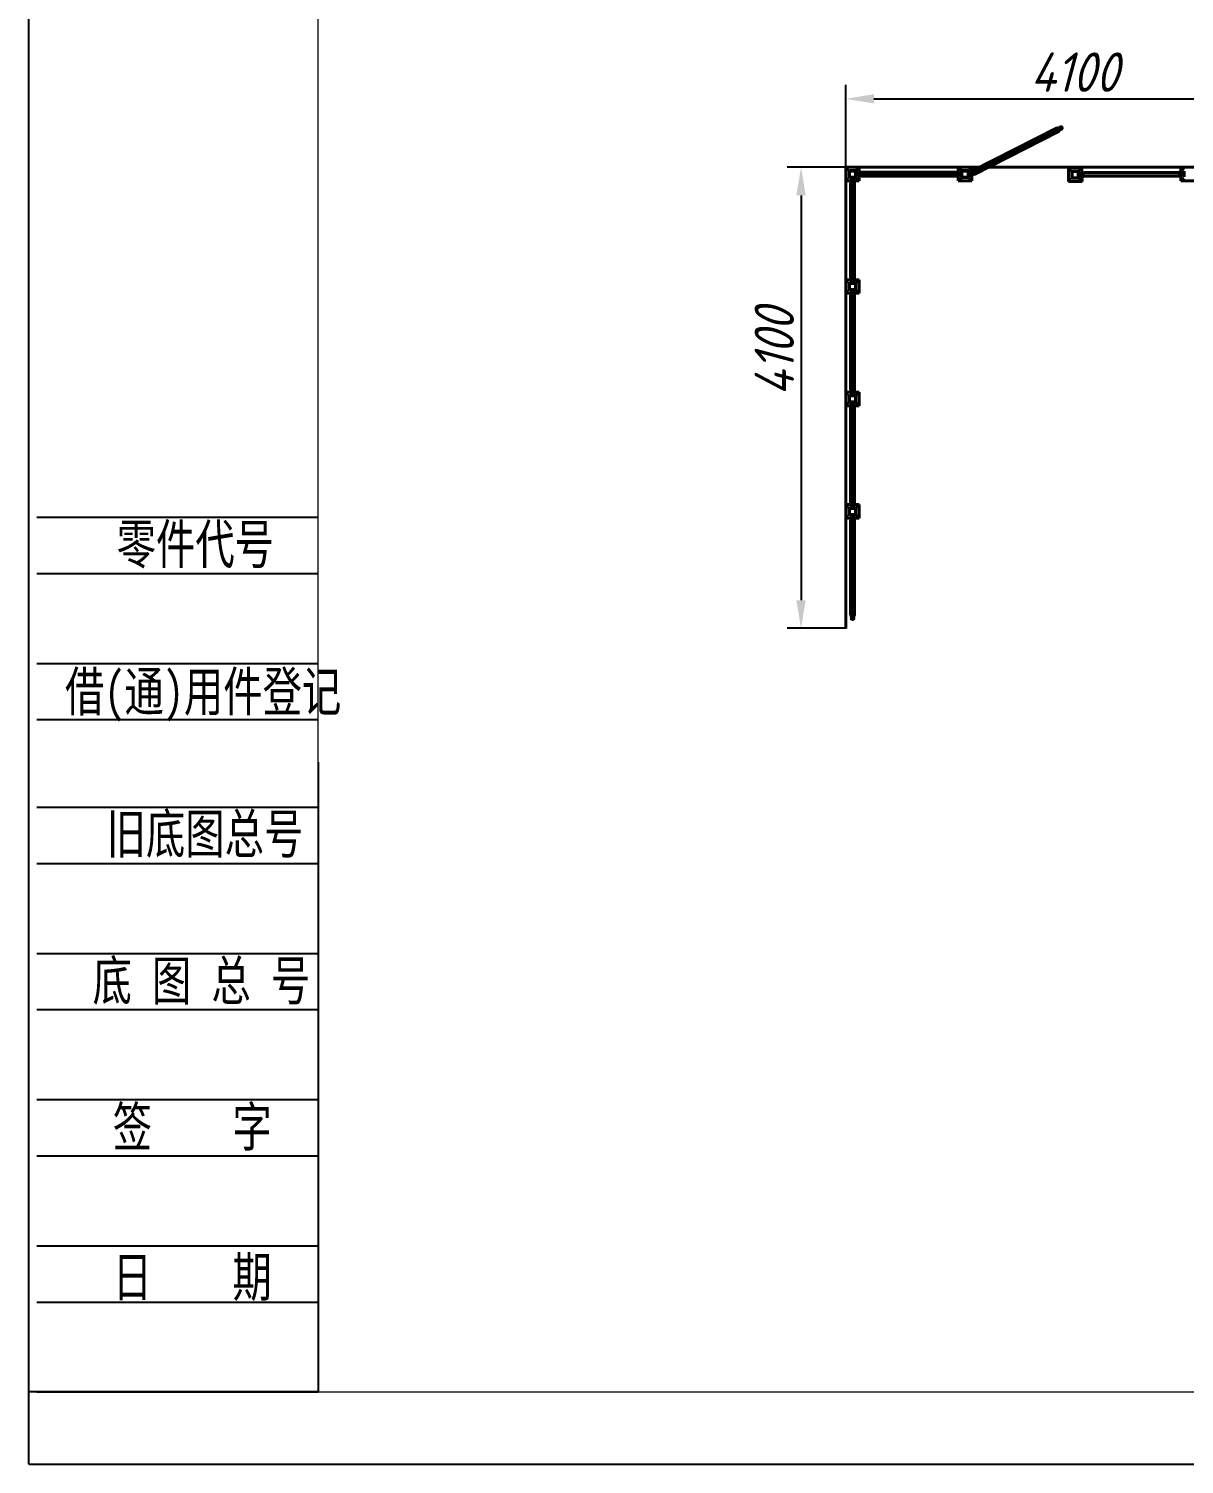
# Model space of a CAD drawing. Header units: millimetres. Extents: x 0 to 297, y 0 to 210.
# Drawn here: x 0 to 102.8, y 0 to 127.7 of the extents above; entities that cross this region are included whole.
import ezdxf

# ---------------------------------------------------------------- set-up
doc = ezdxf.new("R2010")
doc.units = ezdxf.units.MM
doc.header["$PDSIZE"] = -1
doc.layers.add('图框', color=7, linetype='Continuous')
doc.layers.add('标注层', color=4, linetype='Continuous', lineweight=15)
doc.layers.add('轮廓实线层', color=7, linetype='Continuous', lineweight=40)
doc.styles.get("Standard").update_dxf_attribs({"font": 'gbeitc.shx', "height": 3.5})
doc.styles.add('中文', font='hyswlongfangsong.ttf', dxfattribs={"height": 3.5})
doc.dimstyles.new('ISO-25', dxfattribs={"dimtxt": 3.5, "dimasz": 2.5, "dimexe": 1.25, "dimexo": 0, "dimtad": 1, "dimtoh": 1, "dimdec": 1, "dimlfac": 100, "dimdsep": 46, "dimtxsty": 'Standard', "dimcen": 2.5, "dimadec": 0, "dimazin": 0, "dimtfac": 1, "dimtdec": 1, "dimtmove": 0, "dimatfit": 3, "dimfxl": 1, "dimarcsym": 0})

# ---------------------------------------------------------------- blocks, each defined once
blk = doc.blocks.new('_D')
at = {"layer": 'Defpoints', "color": 0, "transparency": 16777216}
for p in [(113.66, 121.42), (72.66, 115.34), (113.66, 115.34)]:
    blk.add_point(p, dxfattribs=at)
at = {"layer": '标注层', "color": 0, "lineweight": -2, "transparency": 16777216}
for p, q in [((72.66, 115.34), (72.66, 122.67)), ((113.66, 115.34), (113.66, 122.67)), ((75.16, 121.42), (111.16, 121.42))]:
    blk.add_line(p, q, dxfattribs=at)
at = {"layer": '标注层', "color": 0, "transparency": 16777216}
for points in [[(75.16, 121.84), (75.16, 121.01), (72.66, 121.42)], [(111.16, 121.84), (111.16, 121.01), (113.66, 121.42)]]:
    blk.add_solid(points, dxfattribs=at)
at = {"layer": '标注层', "color": 0, "transparency": 16777216, "insert": (92.99, 125.55), "char_height": 3.5, "attachment_point": 2}
blk.add_mtext('4100', dxfattribs=at)
blk = doc.blocks.new('_D_1')
at = {"layer": 'Defpoints', "color": 0, "transparency": 16777216}
for p in [(72.66, 115.34), (68.68, 74.34), (72.66, 74.34)]:
    blk.add_point(p, dxfattribs=at)
at = {"layer": '标注层', "color": 0, "lineweight": -2, "transparency": 16777216}
for p, q in [((72.66, 115.34), (67.43, 115.34)), ((68.68, 112.84), (68.68, 76.84)), ((72.66, 74.34), (67.43, 74.34))]:
    blk.add_line(p, q, dxfattribs=at)
at = {"layer": '标注层', "color": 0, "transparency": 16777216}
for points in [[(68.26, 112.84), (69.09, 112.84), (68.68, 115.34)], [(68.26, 76.84), (69.09, 76.84), (68.68, 74.34)]]:
    blk.add_solid(points, dxfattribs=at)
at = {"layer": '标注层', "color": 0, "transparency": 16777216, "insert": (64.55, 98.9), "char_height": 3.5, "attachment_point": 2, "rotation": 90}
blk.add_mtext('4100', dxfattribs=at)

msp = doc.modelspace()

# ---------------------------------------------------------------- linework, layer by layer
at = {"layer": '图框'}
for p, q in [((-0.0066, -0.0006), (-0.0066, 209.9994)), ((0.7262, 84.2206), (25.7262, 84.2206)), ((0.7262, 79.2206), (25.7262, 79.2206)), ((0.7262, 71.2206), (25.7262, 71.2206)), ((0.7262, 66.2206), (25.7262, 66.2206)), ((25.7262, 62.43), (25.7262, 6.43)), ((0.7262, 58.43), (25.7262, 58.43)), ((0.7262, 53.43), (25.7262, 53.43)), ((0.7262, 45.43), (25.7262, 45.43)), ((0.7262, 40.43), (25.7262, 40.43)), ((0.7262, 32.43), (25.7262, 32.43)), ((0.7262, 27.43), (25.7262, 27.43)), ((0.7262, 19.43), (25.7262, 19.43)), ((0.7262, 14.43), (25.7262, 14.43)), ((25.7262, 6.43), (-0.0066, 6.43)), ((0.7262, 6.43), (25.7262, 6.43)), ((-0.0066, -0.0006), (296.9934, -0.0006))]:
    msp.add_line(p, q, dxfattribs=at)
at = {"layer": '图框', "linetype": 'Continuous', "lineweight": 15}
for q in [(25.7262, 205.43), (292.7262, 6.43)]:
    msp.add_line((25.7262, 6.43), q, dxfattribs=at)
at = {"layer": '轮廓实线层', "color": 7, "linetype": 'Continuous', "lineweight": 40}
for p, q in [((91.5291, 118.8312), (83.9003, 114.9485)), ((83.9222, 115.0158), (91.4618, 118.8531)), ((91.6425, 118.6084), (91.5291, 118.8312)), ((91.5517, 118.7866), (91.6409, 118.832)), ((91.659, 118.7964), (91.6409, 118.832)), ((91.7089, 118.6983), (91.6907, 118.734)), ((84.0137, 114.7257), (91.6425, 118.6084)), ((91.6206, 118.5412), (84.0809, 114.7038)), ((91.6198, 118.653), (91.7089, 118.6983)), ((72.6609, 115.3373), (72.6609, 74.3373)), ((72.6609, 115.3373), (113.6609, 115.3373)), ((72.6609, 115.3373), (72.6609, 114.1373)), ((73.8609, 115.3373), (72.6609, 115.3373)), ((72.9609, 114.9873), (72.9609, 114.4873)), ((72.9909, 115.0073), (72.9909, 114.4673)), ((73.5309, 115.0073), (72.9909, 115.0073)), ((73.5109, 115.0373), (73.0109, 115.0373)), ((73.5309, 114.4673), (73.5309, 115.0073)), ((73.5609, 114.4873), (73.5609, 114.9873)), ((73.8609, 114.8334), (73.8609, 115.3373)), ((74.0309, 114.9123), (82.4909, 114.9123)), ((82.6609, 115.3373), (82.6609, 114.8334)), ((83.8609, 115.3373), (82.6609, 115.3373)), ((82.9609, 114.9873), (82.9609, 114.4873)), ((83.5309, 115.0073), (82.9909, 115.0073)), ((82.9909, 115.0073), (82.9909, 114.4673)), ((83.5109, 115.0373), (83.0109, 115.0373)), ((83.5309, 114.4673), (83.5309, 115.0073)), ((83.5609, 114.4873), (83.5609, 114.9873)), ((83.9229, 114.904), (83.8338, 114.8586)), ((83.8609, 114.8724), (83.8609, 115.3373)), ((84.0137, 114.7257), (83.9003, 114.9485)), ((93.6576, 115.2858), (92.4576, 115.2788)), ((92.4576, 115.2788), (92.4645, 114.0788)), ((92.7596, 114.9306), (92.7625, 114.4306)), ((93.3295, 114.9539), (92.7895, 114.9507)), ((92.7895, 114.9507), (92.7926, 114.4107)), ((93.3093, 114.9837), (92.8093, 114.9808)), ((93.3326, 114.4139), (93.3295, 114.9539)), ((93.3625, 114.434), (93.3596, 114.934)), ((93.6605, 114.7818), (93.6576, 115.2858)), ((93.83, 114.8618), (102.2899, 114.9108)), ((103.6609, 115.3373), (102.4609, 115.3373)), ((102.4609, 115.3373), (102.4609, 114.8334)), ((102.7609, 114.9873), (102.7609, 114.4873)), ((72.6609, 114.1373), (73.1649, 114.1373)), ((72.9909, 114.4673), (73.5309, 114.4673)), ((73.0109, 114.4373), (73.5109, 114.4373)), ((73.0859, 105.5073), (73.0859, 113.9673)), ((73.1359, 114.0173), (73.1359, 105.4573)), ((73.3859, 114.0173), (73.1359, 114.0173)), ((73.1859, 114.4073), (73.1859, 114.4373)), ((73.1859, 114.4073), (73.3359, 114.4073)), ((73.1859, 114.3373), (73.1859, 114.4073)), ((73.2259, 114.1173), (73.1859, 114.1173)), ((73.1859, 114.0173), (73.1859, 114.1173)), ((73.3359, 114.1173), (73.2959, 114.1173)), ((73.3359, 114.4073), (73.3359, 114.4373)), ((73.3359, 114.3373), (73.3359, 114.4073)), ((73.3359, 114.0173), (73.3359, 114.1173)), ((73.3569, 114.1373), (73.8609, 114.1373)), ((73.3859, 105.4573), (73.3859, 114.0173)), ((73.4359, 113.9673), (73.4359, 105.5073)), ((73.5909, 114.8123), (73.5609, 114.8123)), ((73.5909, 114.6623), (73.5609, 114.6623)), ((73.5909, 114.6623), (73.5909, 114.8123)), ((73.6609, 114.8123), (73.5909, 114.8123)), ((73.6609, 114.6623), (73.5909, 114.6623)), ((73.8609, 114.1373), (73.8609, 114.6413)), ((73.8809, 114.7723), (73.8809, 114.8123)), ((73.9809, 114.8123), (73.8809, 114.8123)), ((73.8809, 114.6623), (73.8809, 114.7023)), ((73.9809, 114.6623), (73.8809, 114.6623)), ((82.5409, 114.8623), (73.9809, 114.8623)), ((73.9809, 114.6123), (73.9809, 114.8623)), ((73.9809, 114.6123), (82.5409, 114.6123)), ((82.4909, 114.5623), (74.0309, 114.5623)), ((82.5409, 114.6123), (82.5409, 114.8623)), ((82.5409, 114.8123), (82.6409, 114.8123)), ((82.5409, 114.6623), (82.6409, 114.6623)), ((82.6409, 114.7723), (82.6409, 114.8123)), ((82.6409, 114.6623), (82.6409, 114.7023)), ((82.6609, 114.6413), (82.6609, 114.1373)), ((82.6609, 114.1373), (83.8609, 114.1373)), ((82.8609, 114.8123), (82.9309, 114.8123)), ((82.8609, 114.6623), (82.9309, 114.6623)), ((82.9309, 114.6623), (82.9309, 114.8123)), ((82.9309, 114.8123), (82.9609, 114.8123)), ((82.9309, 114.6623), (82.9609, 114.6623)), ((82.9909, 114.4673), (83.5309, 114.4673)), ((83.0109, 114.4373), (83.5109, 114.4373)), ((83.5909, 114.8123), (83.5609, 114.8123)), ((83.5909, 114.6623), (83.5609, 114.6623)), ((83.5909, 114.6623), (83.5909, 114.8123)), ((83.6609, 114.8123), (83.5909, 114.8123)), ((83.6609, 114.6623), (83.5909, 114.6623)), ((83.852, 114.823), (83.8338, 114.8586)), ((83.8609, 114.1373), (83.8609, 114.6413)), ((83.9019, 114.7249), (83.8837, 114.7606)), ((83.991, 114.7703), (83.9019, 114.7249)), ((92.4645, 114.0788), (93.6645, 114.0858)), ((92.7926, 114.4107), (93.3326, 114.4139)), ((92.8128, 114.3809), (93.3128, 114.3837)), ((93.3906, 114.7592), (93.3606, 114.759)), ((93.3915, 114.6092), (93.3615, 114.609)), ((93.4606, 114.7596), (93.3906, 114.7592)), ((93.3915, 114.6092), (93.3906, 114.7592)), ((93.4615, 114.6096), (93.3915, 114.6092)), ((93.6645, 114.0858), (93.6616, 114.5897)), ((93.7806, 114.7615), (93.6806, 114.7609)), ((93.6808, 114.7209), (93.6806, 114.7609)), ((93.6815, 114.6109), (93.6813, 114.6509)), ((93.7815, 114.6115), (93.6815, 114.6109)), ((102.3402, 114.8611), (93.7803, 114.8115)), ((93.7818, 114.5615), (93.7803, 114.8115)), ((93.7818, 114.5615), (102.3416, 114.6111)), ((102.2919, 114.5608), (93.8321, 114.5118)), ((102.3416, 114.6111), (102.3402, 114.8611)), ((102.3405, 114.8111), (102.4405, 114.8116)), ((102.3413, 114.6611), (102.4413, 114.6616)), ((102.4407, 114.7716), (102.4405, 114.8116)), ((102.4413, 114.6616), (102.4411, 114.7016)), ((102.4609, 114.6413), (102.4609, 114.1373)), ((102.4609, 114.1373), (103.6609, 114.1373)), ((102.6609, 114.8123), (102.7309, 114.8123)), ((102.6609, 114.6623), (102.7309, 114.6623)), ((102.7309, 114.6623), (102.7309, 114.8123)), ((102.7309, 114.8123), (102.7609, 114.8123)), ((102.7309, 114.6623), (102.7609, 114.6623)), ((73.1649, 105.3373), (72.6609, 105.3373)), ((72.6609, 105.3373), (72.6609, 104.1373)), ((72.9609, 104.9873), (72.9609, 104.4873)), ((72.9909, 105.0073), (72.9909, 104.4673)), ((73.5309, 105.0073), (72.9909, 105.0073)), ((73.5109, 105.0373), (73.0109, 105.0373)), ((73.3859, 105.4573), (73.1359, 105.4573)), ((73.1859, 105.4573), (73.1859, 105.3573)), ((73.2259, 105.3573), (73.1859, 105.3573)), ((73.1859, 105.1373), (73.1859, 105.0673)), ((73.3359, 105.0673), (73.1859, 105.0673)), ((73.1859, 105.0673), (73.1859, 105.0373)), ((73.3359, 105.3573), (73.2959, 105.3573)), ((73.3359, 105.4573), (73.3359, 105.3573)), ((73.3359, 105.1373), (73.3359, 105.0673)), ((73.3359, 105.0673), (73.3359, 105.0373)), ((73.8609, 105.3373), (73.3569, 105.3373)), ((73.5309, 104.4673), (73.5309, 105.0073)), ((73.5609, 104.4873), (73.5609, 104.9873)), ((73.8609, 104.1373), (73.8609, 105.3373)), ((72.6609, 104.1373), (73.1649, 104.1373)), ((72.9909, 104.4673), (73.5309, 104.4673)), ((73.0109, 104.4373), (73.5109, 104.4373)), ((73.0859, 95.5073), (73.0859, 103.9673)), ((73.1359, 104.0173), (73.1359, 95.4573)), ((73.3859, 104.0173), (73.1359, 104.0173)), ((73.1859, 104.4073), (73.1859, 104.4373)), ((73.3359, 104.4073), (73.1859, 104.4073)), ((73.1859, 104.3373), (73.1859, 104.4073)), ((73.1859, 104.0173), (73.1859, 104.1173)), ((73.2259, 104.1173), (73.1859, 104.1173)), ((73.3359, 104.1173), (73.2959, 104.1173)), ((73.3359, 104.4073), (73.3359, 104.4373)), ((73.3359, 104.3373), (73.3359, 104.4073)), ((73.3359, 104.0173), (73.3359, 104.1173)), ((73.3569, 104.1373), (73.8609, 104.1373)), ((73.3859, 95.4573), (73.3859, 104.0173)), ((73.4359, 103.9673), (73.4359, 95.5073)), ((72.6609, 95.3373), (72.6609, 94.1373)), ((73.1649, 95.3373), (72.6609, 95.3373)), ((72.9609, 94.9873), (72.9609, 94.4873)), ((72.9909, 95.0073), (72.9909, 94.4673)), ((73.5309, 95.0073), (72.9909, 95.0073)), ((73.5109, 95.0373), (73.0109, 95.0373)), ((73.3859, 95.4573), (73.1359, 95.4573)), ((73.1859, 95.4573), (73.1859, 95.3573)), ((73.2259, 95.3573), (73.1859, 95.3573)), ((73.1859, 95.1373), (73.1859, 95.0673)), ((73.3359, 95.0673), (73.1859, 95.0673)), ((73.1859, 95.0673), (73.1859, 95.0373)), ((73.3359, 95.3573), (73.2959, 95.3573)), ((73.3359, 95.4573), (73.3359, 95.3573)), ((73.3359, 95.1373), (73.3359, 95.0673)), ((73.3359, 95.0673), (73.3359, 95.0373)), ((73.8609, 95.3373), (73.3569, 95.3373)), ((73.5309, 94.4673), (73.5309, 95.0073)), ((73.5609, 94.4873), (73.5609, 94.9873)), ((73.8609, 94.1373), (73.8609, 95.3373)), ((72.6609, 94.1373), (73.1649, 94.1373)), ((72.9909, 94.4673), (73.5309, 94.4673)), ((73.0109, 94.4373), (73.5109, 94.4373)), ((73.0859, 85.5073), (73.0859, 93.9673)), ((73.1359, 94.0173), (73.1359, 85.4573)), ((73.3859, 94.0173), (73.1359, 94.0173)), ((73.1859, 94.4073), (73.1859, 94.4373)), ((73.3359, 94.4073), (73.1859, 94.4073)), ((73.1859, 94.3373), (73.1859, 94.4073)), ((73.1859, 94.0173), (73.1859, 94.1173)), ((73.2259, 94.1173), (73.1859, 94.1173)), ((73.3359, 94.1173), (73.2959, 94.1173)), ((73.3359, 94.4073), (73.3359, 94.4373)), ((73.3359, 94.3373), (73.3359, 94.4073)), ((73.3359, 94.0173), (73.3359, 94.1173)), ((73.3569, 94.1373), (73.8609, 94.1373)), ((73.3859, 85.4573), (73.3859, 94.0173)), ((73.4359, 93.9673), (73.4359, 85.5073)), ((72.6609, 85.3373), (72.6609, 84.1373)), ((73.1649, 85.3373), (72.6609, 85.3373)), ((72.9609, 84.9873), (72.9609, 84.4873)), ((72.9909, 85.0073), (72.9909, 84.4673)), ((73.5309, 85.0073), (72.9909, 85.0073)), ((72.9909, 84.4673), (73.5309, 84.4673)), ((73.5109, 85.0373), (73.0109, 85.0373)), ((73.0109, 84.4373), (73.5109, 84.4373)), ((73.3859, 85.4573), (73.1359, 85.4573)), ((73.1859, 85.4573), (73.1859, 85.3573)), ((73.2259, 85.3573), (73.1859, 85.3573)), ((73.1859, 85.1373), (73.1859, 85.0673)), ((73.3359, 85.0673), (73.1859, 85.0673)), ((73.1859, 85.0673), (73.1859, 85.0373)), ((73.1859, 84.4073), (73.1859, 84.4373)), ((73.3359, 84.4073), (73.1859, 84.4073)), ((73.1859, 84.3373), (73.1859, 84.4073)), ((73.3359, 85.3573), (73.2959, 85.3573)), ((73.3359, 85.4573), (73.3359, 85.3573)), ((73.3359, 85.1373), (73.3359, 85.0673)), ((73.3359, 85.0673), (73.3359, 85.0373)), ((73.3359, 84.4073), (73.3359, 84.4373)), ((73.3359, 84.3373), (73.3359, 84.4073)), ((73.8609, 85.3373), (73.3569, 85.3373)), ((73.5309, 84.4673), (73.5309, 85.0073)), ((73.5609, 84.4873), (73.5609, 84.9873)), ((73.8609, 84.1373), (73.8609, 85.3373)), ((72.6609, 84.1373), (73.1649, 84.1373)), ((73.0859, 75.5073), (73.0859, 83.9673)), ((73.1359, 84.0173), (73.1359, 75.4573)), ((73.3859, 84.0173), (73.1359, 84.0173)), ((73.1859, 84.0173), (73.1859, 84.1173)), ((73.2259, 84.1173), (73.1859, 84.1173)), ((73.3359, 84.1173), (73.2959, 84.1173)), ((73.3359, 84.0173), (73.3359, 84.1173)), ((73.3569, 84.1373), (73.8609, 84.1373)), ((73.3859, 75.4573), (73.3859, 84.0173)), ((73.4359, 83.9673), (73.4359, 75.5073)), ((73.3859, 75.4573), (73.1359, 75.4573)), ((73.1859, 75.4573), (73.1859, 75.3573)), ((73.2259, 75.3573), (73.1859, 75.3573)), ((73.3359, 75.3573), (73.2959, 75.3573)), ((73.3359, 75.4573), (73.3359, 75.3573))]:
    msp.add_line(p, q, dxfattribs=at)
for centre, radius in [((91.7818, 118.8196), 0.04), ((72.8109, 115.1873), 0.05), ((73.7109, 115.1873), 0.05), ((82.8109, 115.1873), 0.05), ((83.7109, 115.1873), 0.05), ((92.6085, 115.1297), 0.05), ((93.5084, 115.1349), 0.05), ((102.6109, 115.1873), 0.05), ((72.8109, 114.2873), 0.05), ((73.2609, 114.2373), 0.04), ((73.7109, 114.2873), 0.05), ((73.7609, 114.7373), 0.04), ((82.7609, 114.7373), 0.04), ((82.8109, 114.2873), 0.05), ((83.7109, 114.2873), 0.05), ((83.7609, 114.7373), 0.04), ((92.6137, 114.2297), 0.05), ((93.5137, 114.2349), 0.05), ((93.5611, 114.6852), 0.04), ((102.5609, 114.7373), 0.04), ((102.6109, 114.2873), 0.05), ((72.8109, 105.1873), 0.05), ((73.2609, 105.2373), 0.04), ((73.7109, 105.1873), 0.05), ((72.8109, 104.2873), 0.05), ((73.2609, 104.2373), 0.04), ((73.7109, 104.2873), 0.05), ((72.8109, 95.1873), 0.05), ((73.2609, 95.2373), 0.04), ((73.7109, 95.1873), 0.05), ((72.8109, 94.2873), 0.05), ((73.2609, 94.2373), 0.04), ((73.7109, 94.2873), 0.05), ((72.8109, 85.1873), 0.05), ((72.8109, 84.2873), 0.05), ((73.2609, 85.2373), 0.04), ((73.2609, 84.2373), 0.04), ((73.7109, 85.1873), 0.05), ((73.7109, 84.2873), 0.05), ((73.2609, 75.2373), 0.04)]:
    msp.add_circle(centre, radius, dxfattribs=at)
for centre, radius, start, end in [((91.4845, 118.8085), 0.05, 26.9739, 116.9739), ((91.7818, 118.8196), 0.125, 223.234105, 190.713696), ((91.5979, 118.5857), 0.05, 296.9739, 26.9739), ((73.0109, 114.9873), 0.05, 90, 180), ((73.5109, 114.9873), 0.05, 0, 90), ((74.0309, 114.8623), 0.05, 90, 180), ((82.4909, 114.8623), 0.05, 0, 90), ((83.0109, 114.9873), 0.05, 90, 180), ((83.5109, 114.9873), 0.05, 0, 90), ((83.9448, 114.9712), 0.05, 116.9739, 206.9739), ((92.8096, 114.9308), 0.05, 90.331922, 180.331922), ((93.3096, 114.9337), 0.05, 0.331922, 90.331922), ((102.2902, 114.8608), 0.05, 0.331922, 90.331922), ((73.0109, 114.4873), 0.05, 180, 270), ((73.1359, 113.9673), 0.05, 90, 180), ((73.2609, 114.2373), 0.125, 286.260205, 253.739795), ((73.2609, 114.2173), 0.125, 175.411434, 233.130102), ((73.2609, 114.2173), 0.125, 306.869898, 4.588566), ((73.3859, 113.9673), 0.05, 0, 90), ((73.5109, 114.4873), 0.05, 270, 0), ((73.7609, 114.7373), 0.125, 16.260205, 343.739795), ((73.7809, 114.7373), 0.125, 36.869898, 94.588566), ((73.7809, 114.7373), 0.125, 265.411434, 323.130102), ((74.0309, 114.6123), 0.05, 180, 270), ((82.4909, 114.6123), 0.05, 270, 0), ((82.7409, 114.7373), 0.125, 85.411434, 143.130102), ((82.7609, 114.7373), 0.125, 196.260205, 163.739795), ((82.7409, 114.7373), 0.125, 216.869898, 274.588566), ((83.0109, 114.4873), 0.05, 180, 270), ((83.5109, 114.4873), 0.05, 270, 0), ((83.7609, 114.7373), 0.125, 43.234105, 10.713696), ((83.7809, 114.7373), 0.125, 62.147951, 94.588566), ((83.7809, 114.7373), 0.125, 265.411434, 355.142165), ((84.0582, 114.7484), 0.05, 206.9739, 296.9739), ((92.8125, 114.4309), 0.05, 180.331922, 270.331922), ((93.3125, 114.4337), 0.05, 270.331922, 0.331922), ((93.5611, 114.6852), 0.125, 16.592127, 344.071717), ((93.5811, 114.6853), 0.125, 37.20182, 94.920488), ((93.5811, 114.6853), 0.125, 265.743356, 323.462024), ((93.8303, 114.8118), 0.05, 90.331922, 180.331922), ((93.8318, 114.5618), 0.05, 180.331922, 270.331922), ((102.2916, 114.6108), 0.05, 270.331922, 0.331922), ((102.5409, 114.7373), 0.125, 85.411434, 143.52838), ((102.5609, 114.7373), 0.125, 196.592127, 164.071717), ((102.5409, 114.7373), 0.125, 217.201563, 274.588566), ((73.0109, 104.9873), 0.05, 90, 180), ((73.1359, 105.5073), 0.05, 180, 270), ((73.2609, 105.2573), 0.125, 126.869898, 184.588566), ((73.2609, 105.2373), 0.125, 106.260205, 73.739795), ((73.2609, 105.2573), 0.125, 355.411434, 53.130102), ((73.3859, 105.5073), 0.05, 270, 0), ((73.5109, 104.9873), 0.05, 0, 90), ((73.0109, 104.4873), 0.05, 180, 270), ((73.1359, 103.9673), 0.05, 90, 180), ((73.2609, 104.2373), 0.125, 286.260205, 253.739795), ((73.2609, 104.2173), 0.125, 175.411435, 233.130102), ((73.2609, 104.2173), 0.125, 306.869898, 4.588565), ((73.3859, 103.9673), 0.05, 0, 90), ((73.5109, 104.4873), 0.05, 270, 0), ((73.0109, 94.9873), 0.05, 90, 180), ((73.0109, 94.4873), 0.05, 180, 270), ((73.1359, 95.5073), 0.05, 180, 270), ((73.2609, 95.2573), 0.125, 126.869898, 184.588565), ((73.2609, 95.2373), 0.125, 106.260205, 73.739795), ((73.2609, 95.2573), 0.125, 355.411436, 53.130102), ((73.3859, 95.5073), 0.05, 270, 0), ((73.5109, 94.9873), 0.05, 0, 90), ((73.5109, 94.4873), 0.05, 270, 0), ((73.1359, 93.9673), 0.05, 90, 180), ((73.2609, 94.2373), 0.125, 286.260205, 253.739795), ((73.2609, 94.2173), 0.125, 175.411435, 233.130102), ((73.2609, 94.2173), 0.125, 306.869898, 4.588564), ((73.3859, 93.9673), 0.05, 0, 90), ((73.0109, 84.9873), 0.05, 90, 180), ((73.0109, 84.4873), 0.05, 180, 270), ((73.1359, 85.5073), 0.05, 180, 270), ((73.2609, 85.2573), 0.125, 126.869898, 184.588566), ((73.2609, 85.2373), 0.125, 106.260205, 73.739795), ((73.2609, 84.2373), 0.125, 286.260205, 253.739795), ((73.2609, 85.2573), 0.125, 355.411434, 53.130102), ((73.3859, 85.5073), 0.05, 270, 0), ((73.5109, 84.9873), 0.05, 0, 90), ((73.5109, 84.4873), 0.05, 270, 0), ((73.1359, 83.9673), 0.05, 90, 180), ((73.2609, 84.2173), 0.125, 175.411433, 233.130102), ((73.2609, 84.2173), 0.125, 306.869898, 4.588568), ((73.3859, 83.9673), 0.05, 0, 90), ((73.1359, 75.5073), 0.05, 180, 270), ((73.2609, 75.2373), 0.125, 106.260205, 73.739795), ((73.3859, 75.5073), 0.05, 270, 0)]:
    msp.add_arc(centre, radius, start, end, dxfattribs=at)

# ---------------------------------------------------------------- texts
at = {"layer": '图框', "char_height": 3.5, "style": '中文'}
for s, insert, attachment_point in [('零件代号', (7.8098, 83.5791), 1), ('借(通)用件登记', (3.2223, 70.4725), 1), ('旧底图总号', (6.9202, 57.8238), 1), ('底 图 总 号', (5.6734, 44.7655), 1), ('签    字', (14.5359, 31.7635), 2), ('日    期', (14.5359, 18.4135), 2)]:
    msp.add_mtext(s, dxfattribs=dict(at, insert=insert, attachment_point=attachment_point))

# ---------------------------------------------------------------- dimensions: what is measured, and where the dimension line sits
at = {"layer": '标注层'}
for base, p2, angle, picture, middle in [((113.6609, 121.4243), (113.6609, 115.3373), 0, '_D', (92.9865, 121.4243)), ((68.6761, 74.3373), (72.6609, 74.3373), 90, '_D_1', (68.6761, 98.9039))]:
    dim = msp.add_linear_dim(base=base, p1=(72.6609, 115.3373), p2=p2, angle=angle, dimstyle='ISO-25', override={"dimtxsty": 'Standard'}, dxfattribs=at)
    dim.commit()
    dim.dimension.update_dxf_attribs({"geometry": picture, "text_midpoint": middle, "dimtype": 160})

doc.saveas('drawing.dxf')
